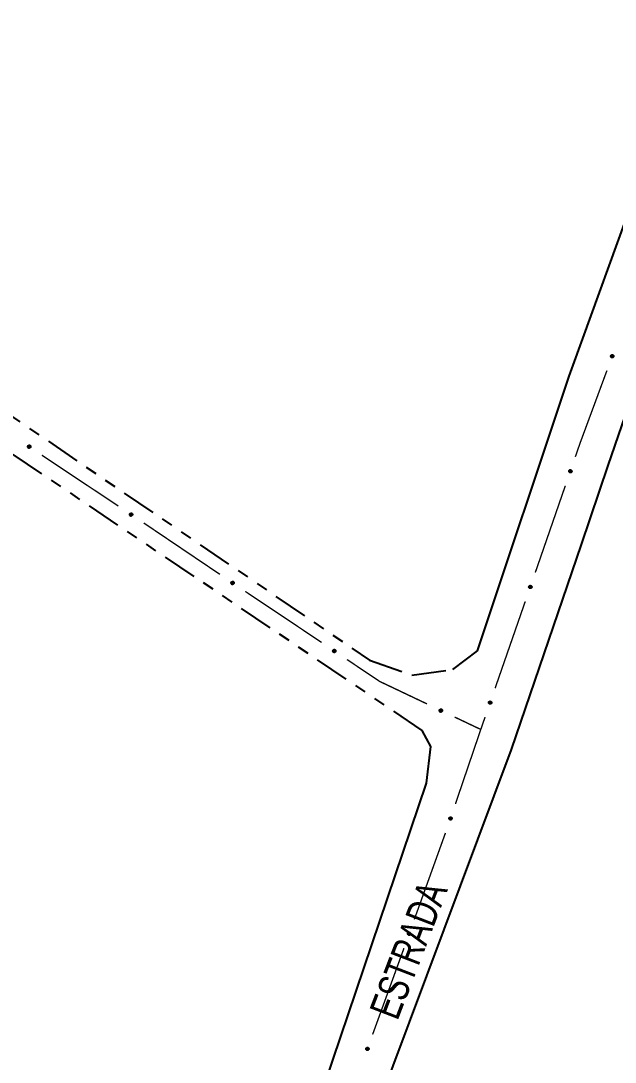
# Model space of a CAD drawing. Extents: x 209193 to 212081, y 4877574 to 4880493.
# Drawn here: x 210998 to 211075.7, y 4878287.9 to 4878423.9 of the extents above; entities that cross this region are included whole.
import ezdxf

# ---------------------------------------------------------------- set-up
doc = ezdxf.new("R2010")
doc.units = 0
doc.header["$LTSCALE"] = 1.5
doc.header["$MEASUREMENT"] = 0
doc.linetypes.add('TRACO_25', pattern=[8, 3, -1, 1, -1, 1, -1])
for name, color, linetype in [('SV-EIXO-ROD-ESTR', 7, 'CONTINUOUS'), ('SV-EIXO-RUA-N-PAV', 6, 'CONTINUOUS'), ('SV-EST-MUNIC-PAV', 20, 'CONTINUOUS'), ('SV-RUA-NAO-PAV', 7, 'CONTINUOUS'), ('SV-TXT-MUNIC-PAV', 7, 'CONTINUOUS')]:
    doc.layers.add(name, color=color, linetype=linetype)
doc.styles.add('ARIAL', font='ARIAL.SHX')

msp = doc.modelspace()

# ---------------------------------------------------------------- linework, layer by layer
at = {"layer": 'SV-EIXO-ROD-ESTR'}
for points in [[(211075.492427, 4878380.215445), (211075.513481, 4878380.1713), (211075.522548, 4878380.129054), (211075.51997, 4878380.091643), (211075.509071, 4878380.059177), (211075.49418, 4878380.027219), (211075.472058, 4878379.998311), (211075.440398, 4878379.971665), (211075.396263, 4878379.950235), (211075.352375, 4878379.94379), (211075.315562, 4878379.944356), (211075.281055, 4878379.953772), (211075.250252, 4878379.968758), (211075.220983, 4878379.99273), (211075.194294, 4878380.025078), (211075.173819, 4878380.069979), (211075.165213, 4878380.111456), (211075.168657, 4878380.147577), (211075.178343, 4878380.182208), (211075.193936, 4878380.214653), (211075.215815, 4878380.242904), (211075.248433, 4878380.269718), (211075.293018, 4878380.28934), (211075.334289, 4878380.298395), (211075.370449, 4878380.295459), (211075.404329, 4878380.285156), (211075.436564, 4878380.27061), (211075.466549, 4878380.249582), (211075.492427, 4878380.215445)], [(211070.011962, 4878365.186493), (211070.033947, 4878365.142805), (211070.043909, 4878365.100761), (211070.042124, 4878365.063303), (211070.031916, 4878365.030614), (211070.017707, 4878364.998347), (211069.996203, 4878364.968976), (211069.965115, 4878364.941665), (211069.921445, 4878364.919303), (211069.877704, 4878364.911929), (211069.840887, 4878364.911714), (211069.806188, 4878364.920395), (211069.775074, 4878364.934725), (211069.745304, 4878364.95807), (211069.717934, 4878364.989845), (211069.696511, 4878365.034302), (211069.687027, 4878365.075587), (211069.689705, 4878365.111773), (211069.698653, 4878365.146602), (211069.713555, 4878365.17937), (211069.73483, 4878365.208079), (211069.766872, 4878365.235579), (211069.811031, 4878365.256142), (211069.8521, 4878365.26607), (211069.888314, 4878365.263902), (211069.922405, 4878365.25432), (211069.954942, 4878365.240461), (211069.985366, 4878365.220074), (211070.011962, 4878365.186493)], [(211064.775598, 4878350.06746), (211064.797525, 4878350.023742), (211064.807431, 4878349.981685), (211064.805596, 4878349.94423), (211064.795345, 4878349.911554), (211064.781092, 4878349.879306), (211064.759549, 4878349.849964), (211064.728425, 4878349.822694), (211064.684725, 4878349.800391), (211064.640975, 4878349.793075), (211064.604157, 4878349.792909), (211064.569469, 4878349.801636), (211064.538374, 4878349.816007), (211064.508636, 4878349.839393), (211064.481308, 4878349.871204), (211064.459944, 4878349.915689), (211064.450516, 4878349.956987), (211064.453242, 4878349.993169), (211064.462237, 4878350.027986), (211064.477182, 4878350.060734), (211064.498495, 4878350.089415), (211064.530573, 4878350.116872), (211064.57476, 4878350.137376), (211064.615842, 4878350.14725), (211064.652053, 4878350.145033), (211064.686132, 4878350.135406), (211064.71865, 4878350.121504), (211064.749046, 4878350.101076), (211064.775598, 4878350.06746)], [(211059.520255, 4878334.955168), (211059.542182, 4878334.911451), (211059.552087, 4878334.869394), (211059.550253, 4878334.831938), (211059.540001, 4878334.799262), (211059.525749, 4878334.767015), (211059.504206, 4878334.737673), (211059.473082, 4878334.710402), (211059.429381, 4878334.688099), (211059.385631, 4878334.680783), (211059.348814, 4878334.680617), (211059.314126, 4878334.689345), (211059.283031, 4878334.703715), (211059.253292, 4878334.727101), (211059.225965, 4878334.758912), (211059.204601, 4878334.803397), (211059.195172, 4878334.844695), (211059.197898, 4878334.880877), (211059.206893, 4878334.915694), (211059.221839, 4878334.948442), (211059.243152, 4878334.977123), (211059.27523, 4878335.00458), (211059.319416, 4878335.025084), (211059.360499, 4878335.034958), (211059.39671, 4878335.032742), (211059.430788, 4878335.023114), (211059.463306, 4878335.009212), (211059.493703, 4878334.988784), (211059.520255, 4878334.955168)], [(211054.336477, 4878319.818961), (211054.358675, 4878319.775381), (211054.368842, 4878319.733386), (211054.36724, 4878319.69592), (211054.357192, 4878319.663181), (211054.34314, 4878319.630845), (211054.32178, 4878319.60137), (211054.290826, 4878319.573907), (211054.247265, 4878319.551333), (211054.203561, 4878319.543745), (211054.166745, 4878319.54335), (211054.132004, 4878319.551862), (211054.10082, 4878319.566039), (211054.070937, 4878319.58924), (211054.043412, 4878319.62088), (211054.021772, 4878319.665232), (211054.012088, 4878319.706471), (211054.014588, 4878319.742669), (211054.023367, 4878319.777541), (211054.038109, 4878319.810382), (211054.059243, 4878319.839194), (211054.09115, 4878319.86685), (211054.135208, 4878319.887628), (211054.176229, 4878319.897757), (211054.212453, 4878319.895766), (211054.24659, 4878319.88635), (211054.279194, 4878319.87265), (211054.309717, 4878319.852412), (211054.336477, 4878319.818961)], [(211048.937915, 4878304.755432), (211048.959356, 4878304.711473), (211048.968793, 4878304.669309), (211048.966543, 4878304.631876), (211048.955929, 4878304.599316), (211048.941319, 4878304.567229), (211048.919452, 4878304.538128), (211048.888027, 4878304.511205), (211048.844082, 4878304.489388), (211048.800253, 4878304.482559), (211048.763436, 4878304.482802), (211048.728847, 4878304.491914), (211048.697914, 4878304.506629), (211048.668436, 4878304.530344), (211048.641464, 4878304.562456), (211048.620596, 4878304.607176), (211048.611626, 4878304.648576), (211048.614754, 4878304.684726), (211048.624135, 4878304.719441), (211048.639443, 4878304.752021), (211048.661074, 4878304.780463), (211048.693455, 4878304.807562), (211048.737866, 4878304.827574), (211048.779056, 4878304.836991), (211048.81524, 4878304.834373), (211048.849209, 4878304.824367), (211048.881571, 4878304.810105), (211048.911739, 4878304.789341), (211048.937915, 4878304.755432)], [(211043.473455, 4878289.717123), (211043.494753, 4878289.673095), (211043.504055, 4878289.6309), (211043.501683, 4878289.593475), (211043.490964, 4878289.56095), (211043.47625, 4878289.52891), (211043.454289, 4878289.49988), (211043.422777, 4878289.473059), (211043.378761, 4878289.451384), (211043.33491, 4878289.444697), (211043.298094, 4878289.445059), (211043.263535, 4878289.454283), (211043.23265, 4878289.469098), (211043.203249, 4878289.492908), (211043.176381, 4878289.525108), (211043.155657, 4878289.569895), (211043.146822, 4878289.611324), (211043.150067, 4878289.647463), (211043.15956, 4878289.682148), (211043.174974, 4878289.714678), (211043.196696, 4878289.74305), (211043.229165, 4878289.770044), (211043.273641, 4878289.789912), (211043.314861, 4878289.799196), (211043.351036, 4878289.79646), (211043.384973, 4878289.786345), (211043.417288, 4878289.771978), (211043.447389, 4878289.751116), (211043.473455, 4878289.717123)]]:
    msp.add_lwpolyline(points, close=True, dxfattribs=at)
for points in [[(211075.248433, 4878380.269718), (211075.194294, 4878380.025078)], [(211075.270827, 4878380.275397), (211075.208216, 4878380.011936)], [(211075.293018, 4878380.28934), (211075.220983, 4878379.99273)], [(211075.311961, 4878380.29218), (211075.236276, 4878379.985543)], [(211075.334289, 4878380.298395), (211075.250252, 4878379.968758)], [(211075.350443, 4878380.293939), (211075.26623, 4878379.964269)], [(211075.370449, 4878380.295459), (211075.281055, 4878379.953772)], [(211075.386082, 4878380.288021), (211075.296468, 4878379.95162)], [(211075.404329, 4878380.285156), (211075.315562, 4878379.944356)], [(211075.420159, 4878380.273951), (211075.337368, 4878379.948119)], [(211075.436564, 4878380.27061), (211075.352375, 4878379.94379)], [(211075.449782, 4878380.255709), (211075.376324, 4878379.951158)], [(211075.193936, 4878380.214653), (211075.165213, 4878380.111456)], [(211075.203965, 4878380.224488), (211075.171284, 4878380.096904)], [(211075.215815, 4878380.242904), (211075.173819, 4878380.069979)], [(211075.232444, 4878380.250321), (211075.186314, 4878380.054965)], [(211075.466549, 4878380.249582), (211075.396263, 4878379.950235)], [(211075.47751, 4878380.232349), (211075.417789, 4878379.964908)], [(211075.492427, 4878380.215445), (211075.440398, 4878379.971665)], [(211075.502918, 4878380.190933), (211075.4584, 4878379.99207)], [(211075.513481, 4878380.1713), (211075.472058, 4878379.998311)], [(211075.518754, 4878380.14724), (211075.485267, 4878380.02141)], [(211075.522548, 4878380.129054), (211075.49418, 4878380.027219)], [(211069.713555, 4878365.17937), (211069.687027, 4878365.075587)], [(211069.723373, 4878365.189415), (211069.693406, 4878365.061167)], [(211069.73483, 4878365.208079), (211069.696511, 4878365.034302)], [(211069.751297, 4878365.215847), (211069.709322, 4878365.019556)], [(211069.766872, 4878365.235579), (211069.717934, 4878364.989845)], [(211069.78914, 4878365.241731), (211069.732131, 4878364.977002)], [(211069.811031, 4878365.256142), (211069.745304, 4878364.95807)], [(211069.829909, 4878365.259383), (211069.760745, 4878364.95121)], [(211069.8521, 4878365.26607), (211069.775074, 4878364.934725)], [(211069.868345, 4878365.261958), (211069.791144, 4878364.930576)], [(211069.888314, 4878365.263902), (211069.806188, 4878364.920395)], [(211069.904102, 4878365.256797), (211069.821644, 4878364.918571)], [(211069.922405, 4878365.25432), (211069.840887, 4878364.911714)], [(211069.938469, 4878365.243453), (211069.862608, 4878364.915939)], [(211069.954942, 4878365.240461), (211069.877704, 4878364.911929)], [(211069.968472, 4878365.225844), (211069.901491, 4878364.919803)], [(211069.985366, 4878365.220074), (211069.921445, 4878364.919303)], [(211069.996689, 4878365.203077), (211069.942655, 4878364.93443)], [(211070.011962, 4878365.186493), (211069.965115, 4878364.941665)], [(211070.02297, 4878365.162209), (211069.982681, 4878364.962447)], [(211070.033947, 4878365.142805), (211069.996203, 4878364.968976)], [(211070.039729, 4878365.118862), (211070.008919, 4878364.99235)], [(211070.043909, 4878365.100761), (211070.017707, 4878364.998347)], [(211064.477182, 4878350.060734), (211064.450516, 4878349.956987)], [(211064.487013, 4878350.070767), (211064.456875, 4878349.942558)], [(211064.498495, 4878350.089415), (211064.459944, 4878349.915689)], [(211064.514973, 4878350.097161), (211064.472736, 4878349.900926)], [(211064.530573, 4878350.116872), (211064.481308, 4878349.871204)], [(211064.55285, 4878350.122995), (211064.495488, 4878349.858342)], [(211064.57476, 4878350.137376), (211064.508636, 4878349.839393)], [(211064.593642, 4878350.140592), (211064.524068, 4878349.832512)], [(211064.615842, 4878350.14725), (211064.538374, 4878349.816007)], [(211064.632081, 4878350.143116), (211064.55444, 4878349.811837)], [(211064.652053, 4878350.145033), (211064.569469, 4878349.801636)], [(211064.667831, 4878350.137908), (211064.584923, 4878349.799792)], [(211064.686132, 4878350.135406), (211064.604157, 4878349.792909)], [(211064.702181, 4878350.124518), (211064.625884, 4878349.797105)], [(211064.71865, 4878350.121504), (211064.640975, 4878349.793075)], [(211064.732161, 4878350.106869), (211064.664772, 4878349.800918)], [(211064.749046, 4878350.101076), (211064.684725, 4878349.800391)], [(211064.760347, 4878350.084065), (211064.705956, 4878349.815489)], [(211064.775598, 4878350.06746), (211064.728425, 4878349.822694)], [(211064.786574, 4878350.043161), (211064.746018, 4878349.843453)], [(211064.797525, 4878350.023742), (211064.759549, 4878349.849964)], [(211064.803275, 4878349.999792), (211064.772297, 4878349.873321)], [(211064.807431, 4878349.981685), (211064.781092, 4878349.879306)], [(211059.221839, 4878334.948442), (211059.195172, 4878334.844695)], [(211059.23167, 4878334.958475), (211059.201532, 4878334.830267)], [(211059.243152, 4878334.977123), (211059.204601, 4878334.803397)], [(211059.259629, 4878334.984869), (211059.217392, 4878334.788634)], [(211059.27523, 4878335.00458), (211059.225965, 4878334.758912)], [(211059.297507, 4878335.010703), (211059.240145, 4878334.74605)], [(211059.319416, 4878335.025084), (211059.253292, 4878334.727101)], [(211059.338299, 4878335.0283), (211059.268724, 4878334.72022)], [(211059.360499, 4878335.034958), (211059.283031, 4878334.703715)], [(211059.376738, 4878335.030825), (211059.299096, 4878334.699545)], [(211059.39671, 4878335.032742), (211059.314126, 4878334.689345)], [(211059.412488, 4878335.025616), (211059.329579, 4878334.6875)], [(211059.430788, 4878335.023114), (211059.348814, 4878334.680617)], [(211059.446838, 4878335.012226), (211059.370541, 4878334.684813)], [(211059.463306, 4878335.009212), (211059.385631, 4878334.680783)], [(211059.476817, 4878334.994577), (211059.409428, 4878334.688626)], [(211059.493703, 4878334.988784), (211059.429381, 4878334.688099)], [(211059.505004, 4878334.971773), (211059.450612, 4878334.703197)], [(211059.520255, 4878334.955168), (211059.473082, 4878334.710402)], [(211059.531231, 4878334.93087), (211059.490675, 4878334.731161)], [(211059.542182, 4878334.911451), (211059.504206, 4878334.737673)], [(211059.547932, 4878334.8875), (211059.516953, 4878334.761029)], [(211059.552087, 4878334.869394), (211059.525749, 4878334.767015)], [(211054.038109, 4878319.810382), (211054.012088, 4878319.706471)], [(211054.047877, 4878319.820475), (211054.018537, 4878319.692082)], [(211054.059243, 4878319.839194), (211054.021772, 4878319.665232)], [(211054.075672, 4878319.847042), (211054.034655, 4878319.650549)], [(211054.09115, 4878319.86685), (211054.043412, 4878319.62088)], [(211054.113389, 4878319.873111), (211054.057672, 4878319.608107)], [(211054.135208, 4878319.887628), (211054.070937, 4878319.58924)], [(211054.15407, 4878319.890962), (211054.086411, 4878319.582455)], [(211054.176229, 4878319.897757), (211054.10082, 4878319.566039)], [(211054.192493, 4878319.893725), (211054.116911, 4878319.561969)], [(211054.212453, 4878319.895766), (211054.132004, 4878319.551862)], [(211054.228275, 4878319.888738), (211054.147469, 4878319.550113)], [(211054.24659, 4878319.88635), (211054.166745, 4878319.54335)], [(211054.262707, 4878319.875562), (211054.188446, 4878319.547681)], [(211054.279194, 4878319.87265), (211054.203561, 4878319.543745)], [(211054.292796, 4878319.858099), (211054.227309, 4878319.551735)], [(211054.309717, 4878319.852412), (211054.247265, 4878319.551333)], [(211054.321124, 4878319.835471), (211054.268402, 4878319.566563)], [(211054.336477, 4878319.818961), (211054.290826, 4878319.573907)], [(211054.347604, 4878319.794731), (211054.30829, 4878319.594775)], [(211054.358675, 4878319.775381), (211054.32178, 4878319.60137)], [(211054.364574, 4878319.751467), (211054.334382, 4878319.624805)], [(211054.368842, 4878319.733386), (211054.34314, 4878319.630845)], [(211048.639443, 4878304.752021), (211048.611626, 4878304.648576)], [(211048.649385, 4878304.761944), (211048.617825, 4878304.634078)], [(211048.661074, 4878304.780463), (211048.620596, 4878304.607176)], [(211048.677636, 4878304.788025), (211048.633222, 4878304.592272)], [(211048.693455, 4878304.807562), (211048.641464, 4878304.562456)], [(211048.715798, 4878304.813437), (211048.655501, 4878304.549438)], [(211048.737866, 4878304.827574), (211048.668436, 4878304.530344)], [(211048.756783, 4878304.830581), (211048.683791, 4878304.523292)], [(211048.779056, 4878304.836991), (211048.697914, 4878304.506629)], [(211048.795248, 4878304.832678), (211048.713931, 4878304.502281)], [(211048.81524, 4878304.834373), (211048.728847, 4878304.491914)], [(211048.830938, 4878304.827072), (211048.744279, 4878304.489898)], [(211048.849209, 4878304.824367), (211048.763436, 4878304.482802)], [(211048.865137, 4878304.813301), (211048.785208, 4878304.486756)], [(211048.881571, 4878304.810105), (211048.800253, 4878304.482559)], [(211048.894919, 4878304.795321), (211048.824135, 4878304.490137)], [(211048.911739, 4878304.789341), (211048.844082, 4878304.489388)], [(211048.92285, 4878304.772205), (211048.865479, 4878304.50425)], [(211048.937915, 4878304.755432), (211048.888027, 4878304.511205)], [(211048.948621, 4878304.731013), (211048.90585, 4878304.531767)], [(211048.959356, 4878304.711473), (211048.919452, 4878304.538128)], [(211048.964839, 4878304.687461), (211048.932458, 4878304.561341)], [(211048.968793, 4878304.669309), (211048.941319, 4878304.567229)], [(211043.174974, 4878289.714678), (211043.146822, 4878289.611324)], [(211043.184948, 4878289.724568), (211043.152974, 4878289.596806)], [(211043.196696, 4878289.74305), (211043.155657, 4878289.569895)], [(211043.213283, 4878289.750559), (211043.168236, 4878289.55495)], [(211043.229165, 4878289.770044), (211043.176381, 4878289.525108)], [(211043.251527, 4878289.775847), (211043.190375, 4878289.512044)], [(211043.273641, 4878289.789912), (211043.203249, 4878289.492908)], [(211043.292567, 4878289.792857), (211043.218581, 4878289.485806)], [(211043.314861, 4878289.799196), (211043.23265, 4878289.469098)], [(211043.331039, 4878289.79483), (211043.248653, 4878289.464698)], [(211043.351036, 4878289.79646), (211043.263535, 4878289.454283)], [(211043.36671, 4878289.789109), (211043.278961, 4878289.452217)], [(211043.384973, 4878289.786345), (211043.298094, 4878289.445059)], [(211043.400865, 4878289.775228), (211043.319879, 4878289.448943)], [(211043.417288, 4878289.771978), (211043.33491, 4878289.444697)], [(211043.430588, 4878289.757151), (211043.358817, 4878289.452197)], [(211043.447389, 4878289.751116), (211043.378761, 4878289.451384)], [(211043.458445, 4878289.733945), (211043.400206, 4878289.466177)], [(211043.473455, 4878289.717123), (211043.422777, 4878289.473059)], [(211043.484082, 4878289.692669), (211043.440666, 4878289.493563)], [(211043.494753, 4878289.673095), (211043.454289, 4878289.49988)], [(211043.500159, 4878289.649065), (211043.46737, 4878289.523051)], [(211043.504055, 4878289.6309), (211043.47625, 4878289.52891)]]:
    msp.add_lwpolyline(points, dxfattribs=at)
at = {"layer": 'SV-EIXO-ROD-ESTR', "const_width": 0.18}
for points in [[(211074.64497, 4878378.243314), (211071.17326, 4878368.865295)], [(211071.111898, 4878368.699539), (211070.515329, 4878366.97665)], [(211071.17326, 4878368.865295), (211071.111898, 4878368.699539)], [(211069.206528, 4878363.19683), (211065.280122, 4878351.857371)], [(211063.967514, 4878348.078872), (211060.026006, 4878336.744653)], [(211058.71217, 4878332.96658), (211058.383711, 4878332.022062)], [(211058.15, 4878331.35), (211054.831101, 4878321.611553)], [(211058.383711, 4878332.022062), (211058.15, 4878331.35)], [(211053.530668, 4878317.828929), (211049.463512, 4878306.539189)], [(211048.107794, 4878302.775942), (211048.03, 4878302.56)], [(211048.03, 4878302.56), (211044.004822, 4878291.499169)]]:
    msp.add_lwpolyline(points, dxfattribs=at)
at = {"layer": 'SV-EIXO-RUA-N-PAV'}
for points in [[(210999.047105, 4878368.472803), (210999.094996, 4878368.482728), (210999.138185, 4878368.481466), (210999.173904, 4878368.470044), (210999.202836, 4878368.451722), (210999.230324, 4878368.429643), (210999.253126, 4878368.401268), (210999.271458, 4878368.36417), (210999.281752, 4878368.316199), (210999.277551, 4878368.272041), (210999.268227, 4878368.236423), (210999.250858, 4878368.205154), (210999.228962, 4878368.178811), (210999.198705, 4878368.1561), (210999.160928, 4878368.137889), (210999.112441, 4878368.128706), (210999.070108, 4878368.130234), (210999.035849, 4878368.142188), (210999.004524, 4878368.159849), (210998.976731, 4878368.182726), (210998.954509, 4878368.210708), (210998.936242, 4878368.248776), (210998.927812, 4878368.296753), (210998.928854, 4878368.338993), (210998.940324, 4878368.373411), (210998.958406, 4878368.403859), (210998.980215, 4878368.431698), (210999.007784, 4878368.455807), (210999.047105, 4878368.472803)], [(211012.361947, 4878359.602528), (211012.409749, 4878359.612873), (211012.452947, 4878359.611988), (211012.488765, 4878359.60088), (211012.517857, 4878359.582812), (211012.545537, 4878359.560974), (211012.568587, 4878359.532801), (211012.587243, 4878359.495865), (211012.597956, 4878359.447986), (211012.594142, 4878359.403792), (211012.585131, 4878359.368094), (211012.568036, 4878359.336674), (211012.546372, 4878359.31014), (211012.516315, 4878359.287165), (211012.478699, 4878359.268624), (211012.430294, 4878359.259016), (211012.387949, 4878359.260174), (211012.353587, 4878359.271827), (211012.322109, 4878359.289213), (211012.294117, 4878359.311846), (211012.27165, 4878359.339632), (211012.25305, 4878359.377539), (211012.2442, 4878359.42544), (211012.244873, 4878359.467687), (211012.256041, 4878359.502204), (211012.273855, 4878359.53281), (211012.29542, 4878359.560839), (211012.322776, 4878359.585188), (211012.361947, 4878359.602528)], [(211025.635845, 4878350.668814), (211025.683673, 4878350.679038), (211025.72687, 4878350.678044), (211025.762659, 4878350.666845), (211025.791705, 4878350.648703), (211025.819329, 4878350.626796), (211025.842308, 4878350.598564), (211025.860871, 4878350.561581), (211025.871463, 4878350.513675), (211025.867537, 4878350.469491), (211025.858435, 4878350.433816), (211025.841261, 4878350.40244), (211025.81953, 4878350.37596), (211025.789415, 4878350.353061), (211025.751752, 4878350.334616), (211025.703323, 4878350.325131), (211025.660981, 4878350.326395), (211025.626648, 4878350.338136), (211025.595214, 4878350.355601), (211025.567279, 4878350.378305), (211025.544883, 4878350.406148), (211025.526379, 4878350.444102), (211025.517651, 4878350.492025), (211025.51843, 4878350.53427), (211025.529686, 4878350.568759), (211025.547577, 4878350.599319), (211025.569213, 4878350.627294), (211025.59663, 4878350.651574), (211025.635845, 4878350.668814)], [(211038.936738, 4878341.775422), (211038.984584, 4878341.785559), (211039.027779, 4878341.784488), (211039.063548, 4878341.773225), (211039.092561, 4878341.755031), (211039.120147, 4878341.733074), (211039.143075, 4878341.704801), (211039.161571, 4878341.667784), (211039.172077, 4878341.61986), (211039.168072, 4878341.575683), (211039.158906, 4878341.540025), (211039.141676, 4878341.508679), (211039.119897, 4878341.482239), (211039.089741, 4878341.459394), (211039.052045, 4878341.441016), (211039.003599, 4878341.431617), (211038.96126, 4878341.432958), (211038.926948, 4878341.44476), (211038.895545, 4878341.462282), (211038.867651, 4878341.485035), (211038.845305, 4878341.512919), (211038.826869, 4878341.550906), (211038.818227, 4878341.598845), (211038.819082, 4878341.641089), (211038.830399, 4878341.675557), (211038.848345, 4878341.706085), (211038.870031, 4878341.734021), (211038.897493, 4878341.758252), (211038.936738, 4878341.775422)], [(211052.846414, 4878333.989352), (211052.892249, 4878334.006416), (211052.935132, 4878334.011708), (211052.972168, 4878334.005828), (211053.003542, 4878333.992098), (211053.034056, 4878333.974437), (211053.060892, 4878333.949843), (211053.084631, 4878333.915948), (211053.102071, 4878333.870089), (211053.104605, 4878333.825804), (211053.100783, 4878333.789185), (211053.08835, 4878333.755647), (211053.070696, 4878333.726291), (211053.044227, 4878333.69926), (211053.009644, 4878333.675538), (211052.963107, 4878333.659118), (211052.92103, 4878333.654218), (211052.885356, 4878333.660846), (211052.851718, 4878333.673559), (211052.820781, 4878333.691963), (211052.794577, 4878333.716257), (211052.770756, 4878333.75112), (211052.755158, 4878333.797267), (211052.749791, 4878333.839178), (211052.755917, 4878333.874935), (211052.769179, 4878333.907771), (211052.786521, 4878333.938592), (211052.81012, 4878333.966597), (211052.846414, 4878333.989352)]]:
    msp.add_lwpolyline(points, close=True, dxfattribs=at)
for points in [[(210998.927812, 4878368.296753), (210999.198705, 4878368.1561)], [(210998.928854, 4878368.338993), (210999.228962, 4878368.178811)], [(210998.929569, 4878368.315827), (210999.209329, 4878368.169238)], [(210998.936064, 4878368.271879), (210999.177009, 4878368.148277)], [(210998.936242, 4878368.248776), (210999.160928, 4878368.137889)], [(210998.937032, 4878368.353619), (210999.23713, 4878368.193259)], [(210998.940324, 4878368.373411), (210999.250858, 4878368.205154)], [(210998.951269, 4878368.228625), (210999.130001, 4878368.137262)], [(210998.951274, 4878368.386821), (210999.256622, 4878368.219611)], [(210998.954509, 4878368.210708), (210999.112441, 4878368.128706)], [(210998.958406, 4878368.403859), (210999.268227, 4878368.236423)], [(210998.96957, 4878368.19481), (210999.085688, 4878368.132662)], [(210998.973061, 4878368.416562), (210999.26977, 4878368.258498)], [(210998.976731, 4878368.182726), (210999.070108, 4878368.130234)], [(210998.980215, 4878368.431698), (210999.277551, 4878368.272041)], [(210998.997837, 4878368.440983), (210999.276103, 4878368.297055)], [(210999.007784, 4878368.455807), (210999.281752, 4878368.316199)], [(210999.027132, 4878368.462345), (210999.272632, 4878368.340603)], [(210999.047105, 4878368.472803), (210999.271458, 4878368.36417)], [(210999.073411, 4878368.477149), (210999.255932, 4878368.386517)], [(210999.094996, 4878368.482728), (210999.253126, 4878368.401268)], [(210999.119619, 4878368.482115), (210999.233842, 4878368.419602)], [(210999.138185, 4878368.481466), (210999.230324, 4878368.429643)], [(211012.2442, 4878359.42544), (211012.516315, 4878359.287165)], [(211012.244873, 4878359.467687), (211012.546372, 4878359.31014)], [(211012.24579, 4878359.444529), (211012.526824, 4878359.300396)], [(211012.25267, 4878359.400639), (211012.494688, 4878359.279153)], [(211012.252922, 4878359.482385), (211012.554413, 4878359.32466)], [(211012.25305, 4878359.377539), (211012.478699, 4878359.268624)], [(211012.256041, 4878359.502204), (211012.568036, 4878359.336674)], [(211012.266873, 4878359.51571), (211012.573673, 4878359.351181)], [(211012.268253, 4878359.35752), (211012.447778, 4878359.267727)], [(211012.27165, 4878359.339632), (211012.430294, 4878359.259016)], [(211012.273855, 4878359.53281), (211012.585131, 4878359.368094)], [(211012.28685, 4878359.323866), (211012.403507, 4878359.262738)], [(211012.288398, 4878359.545641), (211012.58648, 4878359.390181)], [(211012.294117, 4878359.311846), (211012.387949, 4878359.260174)], [(211012.29542, 4878359.560839), (211012.594142, 4878359.403792)], [(211012.312959, 4878359.570278), (211012.592475, 4878359.428793)], [(211012.322776, 4878359.585188), (211012.597956, 4878359.447986)], [(211012.342066, 4878359.591895), (211012.588623, 4878359.472309)], [(211012.361947, 4878359.602528), (211012.587243, 4878359.495865)], [(211012.388214, 4878359.607105), (211012.571522, 4878359.518075)], [(211012.409749, 4878359.612873), (211012.568587, 4878359.532801)], [(211012.434376, 4878359.612475), (211012.549142, 4878359.550965)], [(211012.452947, 4878359.611988), (211012.545537, 4878359.560974)], [(211025.517651, 4878350.492025), (211025.789415, 4878350.353061)], [(211025.51843, 4878350.53427), (211025.81953, 4878350.37596)], [(211025.519289, 4878350.511109), (211025.799957, 4878350.366266)], [(211025.526058, 4878350.467202), (211025.767768, 4878350.345104)], [(211025.526379, 4878350.444102), (211025.751752, 4878350.334616)], [(211025.526516, 4878350.548947), (211025.827608, 4878350.390459)], [(211025.529686, 4878350.568759), (211025.841261, 4878350.40244)], [(211025.540552, 4878350.582237), (211025.846934, 4878350.416932)], [(211025.541532, 4878350.424044), (211025.720829, 4878350.333797)], [(211025.544883, 4878350.406148), (211025.703323, 4878350.325131)], [(211025.547577, 4878350.599319), (211025.858435, 4878350.433816)], [(211025.560043, 4878350.390344), (211025.676545, 4878350.32892)], [(211025.562153, 4878350.612114), (211025.85984, 4878350.4559)], [(211025.567279, 4878350.378305), (211025.660981, 4878350.326395)], [(211025.569213, 4878350.627294), (211025.867537, 4878350.469491)], [(211025.586776, 4878350.636689), (211025.865933, 4878350.494496)], [(211025.59663, 4878350.651574), (211025.871463, 4878350.513675)], [(211025.615938, 4878350.658232), (211025.862191, 4878350.538021)], [(211025.635845, 4878350.668814), (211025.860871, 4878350.561581)], [(211025.662124, 4878350.673324), (211025.845206, 4878350.58383)], [(211025.683673, 4878350.679038), (211025.842308, 4878350.598564)], [(211025.7083, 4878350.678577), (211025.82291, 4878350.616777)], [(211025.72687, 4878350.678044), (211025.819329, 4878350.626796)], [(211038.818227, 4878341.598845), (211039.089741, 4878341.459394)], [(211038.819082, 4878341.641089), (211039.119897, 4878341.482239)], [(211038.819899, 4878341.617926), (211039.100307, 4878341.472579)], [(211038.826589, 4878341.574007), (211039.06808, 4878341.451475)], [(211038.826869, 4878341.550906), (211039.052045, 4878341.441016)], [(211038.827194, 4878341.655751), (211039.128001, 4878341.496723)], [(211038.830399, 4878341.675557), (211039.141676, 4878341.508679)], [(211038.841289, 4878341.689016), (211039.147375, 4878341.523161)], [(211038.841986, 4878341.530821), (211039.02112, 4878341.440252)], [(211038.845305, 4878341.512919), (211039.003599, 4878341.431617)], [(211038.848345, 4878341.706085), (211039.158906, 4878341.540025)], [(211038.860436, 4878341.497087), (211038.976828, 4878341.435455)], [(211038.862944, 4878341.718853), (211039.160351, 4878341.562106)], [(211038.867651, 4878341.485035), (211038.96126, 4878341.432958)], [(211038.870031, 4878341.734021), (211039.168072, 4878341.575683)], [(211038.887612, 4878341.743384), (211039.166513, 4878341.600691)], [(211038.897493, 4878341.758252), (211039.172077, 4878341.61986)], [(211038.916812, 4878341.764875), (211039.162849, 4878341.644223)], [(211038.936738, 4878341.775422), (211039.161571, 4878341.667784)], [(211038.963025, 4878341.779885), (211039.145946, 4878341.690062)], [(211038.984584, 4878341.785559), (211039.143075, 4878341.704801)], [(211039.00921, 4878341.785055), (211039.123709, 4878341.723049)], [(211039.027779, 4878341.784488), (211039.120147, 4878341.733074)], [(211052.871758, 4878333.997632), (211053.0659, 4878333.935686)], [(211052.892249, 4878334.006416), (211053.060892, 4878333.949843)], [(211052.916682, 4878334.009538), (211053.039054, 4878333.965045)], [(211052.935132, 4878334.011708), (211053.034056, 4878333.974437)], [(211052.749791, 4878333.839178), (211053.070696, 4878333.726291)], [(211052.754006, 4878333.816387), (211053.052739, 4878333.713856)], [(211052.755158, 4878333.797267), (211053.044227, 4878333.69926)], [(211052.75566, 4878333.854873), (211053.076582, 4878333.74181)], [(211052.755917, 4878333.874935), (211053.08835, 4878333.755647)], [(211052.76471, 4878333.889849), (211053.091858, 4878333.77081)], [(211052.767082, 4878333.773929), (211053.023966, 4878333.688242)], [(211052.769179, 4878333.907771), (211053.100783, 4878333.789185)], [(211052.770756, 4878333.75112), (211053.009644, 4878333.675538)], [(211052.781741, 4878333.922547), (211053.098965, 4878333.811239)], [(211052.786521, 4878333.938592), (211053.104605, 4878333.825804)], [(211052.788662, 4878333.733477), (211052.979168, 4878333.670236)], [(211052.794577, 4878333.716257), (211052.963107, 4878333.659118)], [(211052.802533, 4878333.950439), (211053.099386, 4878333.850311)], [(211052.81012, 4878333.966597), (211053.102071, 4878333.870089)], [(211052.811873, 4878333.702823), (211052.936063, 4878333.658977)], [(211052.820781, 4878333.691963), (211052.92103, 4878333.654218)], [(211052.828255, 4878333.97599), (211053.089361, 4878333.892831)], [(211052.846414, 4878333.989352), (211053.084631, 4878333.915948)]]:
    msp.add_lwpolyline(points, dxfattribs=at)
at = {"layer": 'SV-EIXO-RUA-N-PAV', "const_width": 0.18}
for points in [[(211000.760416, 4878367.179726), (211000.836157, 4878367.128439)], [(211000.836157, 4878367.128439), (211010.754881, 4878360.538146)], [(211014.08619, 4878358.324017), (211024.035868, 4878351.615522)], [(211027.357176, 4878349.386432), (211035.672231, 4878343.831267)], [(211035.672231, 4878343.831267), (211036.080059, 4878343.558804)], [(211036.080059, 4878343.558804), (211037.333736, 4878342.717983)], [(211040.655765, 4878340.489953), (211044.808302, 4878337.704914)], [(211044.808302, 4878337.704914), (211044.92, 4878337.63)], [(211044.92, 4878337.63), (211051.122229, 4878334.685934)], [(211054.735789, 4878332.970653), (211057.445959, 4878331.684193)], [(211057.445959, 4878331.684193), (211058.15, 4878331.35)]]:
    msp.add_lwpolyline(points, dxfattribs=at)
at = {"layer": 'SV-EST-MUNIC-PAV', "linetype": 'Continuous'}
for points in [[(211057.72, 4878341.64, 12.769649), (211069.7, 4878377.53, 12.336546), (211070.210092, 4878378.936272, 12.336546), (211078.372319, 4878401.438691, 12.336546), (211094.71, 4878446.48, 11.945697), (211095.34, 4878451.16, 12.040769)], [(211040.015668, 4878269.585499, 12.81758), (211062.146558, 4878328.737843, 12.807742), (211071.303185, 4878355.525892, 12.256824), (211074.827369, 4878365.83602, 12.256824), (211077.937179, 4878374.933885, 12.256824)], [(210977.638178, 4878207.088424, 12.95531), (210981.835081, 4878202.523371, 12.95531), (210987.136432, 4878199.946326, 12.95531), (210993.542231, 4878199.725436, 12.95531), (210997.518245, 4878201.050774, 12.847094), (211002.382994, 4878204.100458, 12.689689), (211007.145185, 4878210.083048, 12.463418), (211015.405397, 4878228.103775, 12.453581), (211028.821675, 4878262.049712, 12.949227), (211036.75, 4878282.11, 12.949227), (211051.05, 4878324.34, 12.790775), (211051.62, 4878329.12, 12.790775)]]:
    msp.add_polyline3d(points, dxfattribs=at)
at = {"layer": 'SV-RUA-NAO-PAV', "linetype": 'TRACO_25'}
msp.add_polyline3d([(211051.62, 4878329.12, 12.790775), (211050.5, 4878331.22, 12.780211), (210989.765822, 4878372.176531, 12.737958), (210980.425102, 4878378.769981, 12.695704), (210969.84811, 4878386.462338, 12.568942), (210959.133754, 4878393.605242, 12.547815), (210950.168149, 4878398.45899, 12.547815), (210918.58, 4878415.56, 12.262601), (210920.99, 4878419.99, 12.262601), (210958.779874, 4878398.659142, 12.262601), (210960.91948, 4878397.451421, 12.568942), (210973.144835, 4878390.308517, 12.558379), (210982.897645, 4878382.890887, 12.685141), (210991.688911, 4878375.747983, 12.737958), (211043.59, 4878340.42, 13.118243), (211049.13, 4878338.45, 13.044299), (211054.49, 4878339.2, 12.780211), (211057.72, 4878341.64, 12.769649)], dxfattribs=at)

# ---------------------------------------------------------------- texts
at = {"layer": 'SV-TXT-MUNIC-PAV', "style": 'ARIAL', "width": 0.7}
msp.add_text('ESTRADA', height=4, rotation=69, dxfattribs=at).set_placement((211047.251375, 4878293.203945))

doc.saveas('drawing.dxf')
